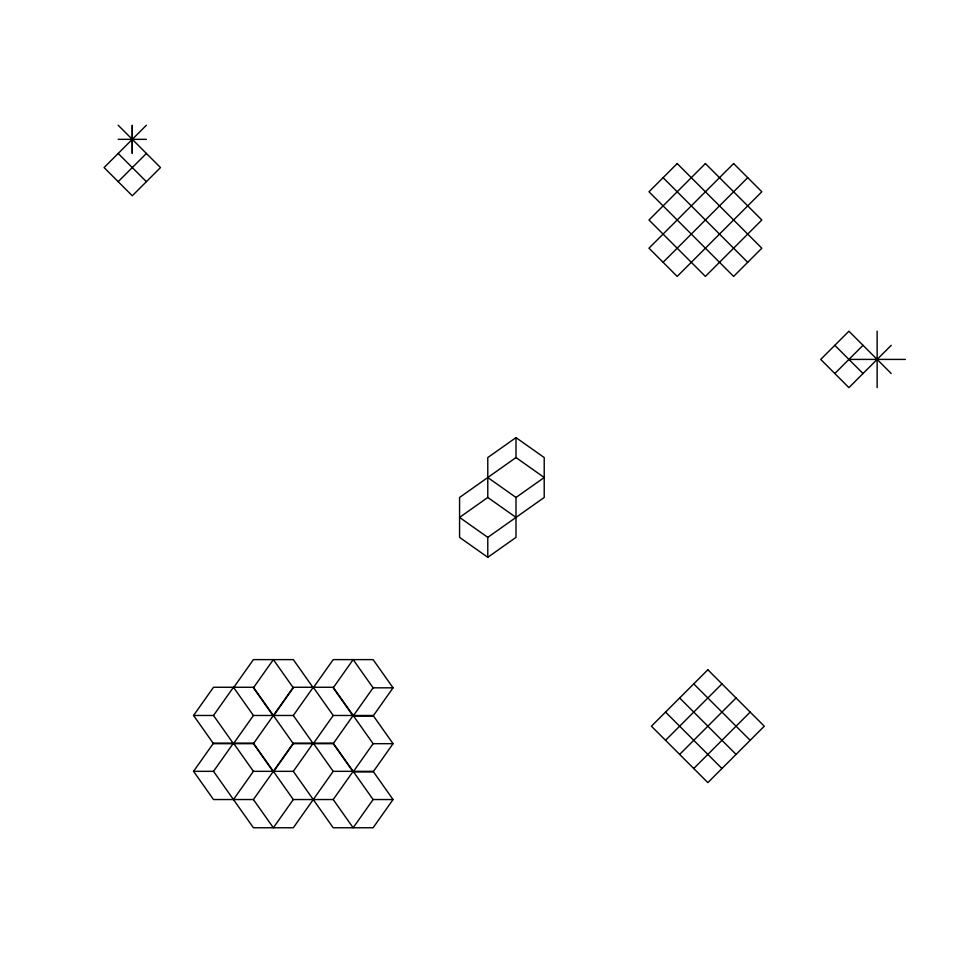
<?xml version="1.0" encoding="UTF-8"?>
<svg xmlns="http://www.w3.org/2000/svg" width="953" height="953" viewBox="0 0 953 953"><rect width="100%" height="100%" fill="white"/><g stroke="black" fill="none" stroke-linecap="round" stroke-linejoin="round"><path stroke-width="1.43" d="M333.205 743.685L353.158 771.906L373.111 771.906L393.053 743.685L373.111 743.685L333.205 687.268L293.31 687.268L253.415 743.685L213.508 743.685L193.566 715.477L213.508 687.268L253.415 687.268L293.31 743.685L333.205 743.685L353.158 715.477M193.566 715.477L213.508 715.477L233.461 687.268L253.415 715.477L293.31 715.477L313.263 687.268L333.205 715.477L373.111 715.477L393.053 743.685M233.461 687.828L253.415 659.619L293.31 659.619L313.263 687.828L333.205 659.619L373.111 659.619L393.053 687.828L373.111 716.048L353.158 716.048L333.205 687.828L353.158 659.619L373.111 687.828L393.053 687.828M373.111 799.543L333.205 743.126L293.31 743.126L253.415 799.543L213.508 799.543L193.566 771.334L213.508 743.126L253.415 743.126L293.31 799.543L333.205 799.543L353.158 827.764L373.111 799.543L393.053 799.543L373.111 827.764L333.205 827.764L293.31 771.334L253.415 771.334L233.461 799.543M193.566 771.334L213.508 771.334L233.461 743.126L253.415 771.334M253.415 715.477L233.461 743.685L213.508 715.477M293.31 743.685L273.356 771.906L253.415 743.685M293.31 771.334L313.263 743.126L333.205 771.334L373.111 771.334L393.053 799.543M333.205 715.477L313.263 743.685L293.31 715.477M293.31 799.543L273.356 827.764L253.415 799.543M353.158 716.048L373.111 687.828M333.205 771.334L293.31 827.764L253.415 827.764L213.508 771.334M333.205 799.543L353.158 771.334M353.158 771.906L373.111 743.685M146.393 125.236L104.08 167.561L132.288 195.77L160.509 167.561L118.184 125.236M118.184 181.666L146.393 153.457M663.085 262.301L747.724 177.663M834.816 373.516L863.025 345.308M891.246 345.308L848.92 387.633L820.712 359.412L848.92 331.203L891.246 373.516M665.528 740.302L721.957 683.873M679.644 754.407L736.061 697.977M693.748 768.511L750.178 712.082M516.002 437.618L487.781 457.559L487.781 497.466L459.572 517.408L487.781 537.361L487.781 557.314L516.002 537.361L516.002 497.466L544.211 477.513L516.002 457.559L516.002 437.618L544.211 457.559L544.211 497.466L487.781 537.361M516.002 457.559L459.572 497.466L459.572 537.361L487.781 557.314M118.184 139.341L146.381 139.341M848.92 359.412L905.35 359.412M487.781 477.513L516.002 497.466M487.781 497.466L516.002 517.408M834.816 345.308L863.025 373.516M663.085 177.663L747.724 262.301M693.748 683.873L750.178 740.302M679.644 697.977L736.061 754.407M118.184 153.457L146.393 181.666M665.528 712.082L721.957 768.511M877.141 331.203L877.141 387.633M132.288 139.341L132.276 153.457L132.288 125.236L132.288 139.341M273.356 659.619L253.415 687.828L273.356 716.048L293.31 687.828L273.356 659.619M677.19 163.559L648.981 191.767L733.619 276.418L761.828 248.197L677.19 163.559M705.399 163.559L648.981 219.988L705.399 276.418L761.828 219.988L705.399 163.559M733.619 163.559L648.981 248.197L677.19 276.418L761.828 191.767L733.619 163.559M707.853 669.768L651.423 726.198L707.853 782.616L764.282 726.198L707.853 669.768"/></g></svg>
